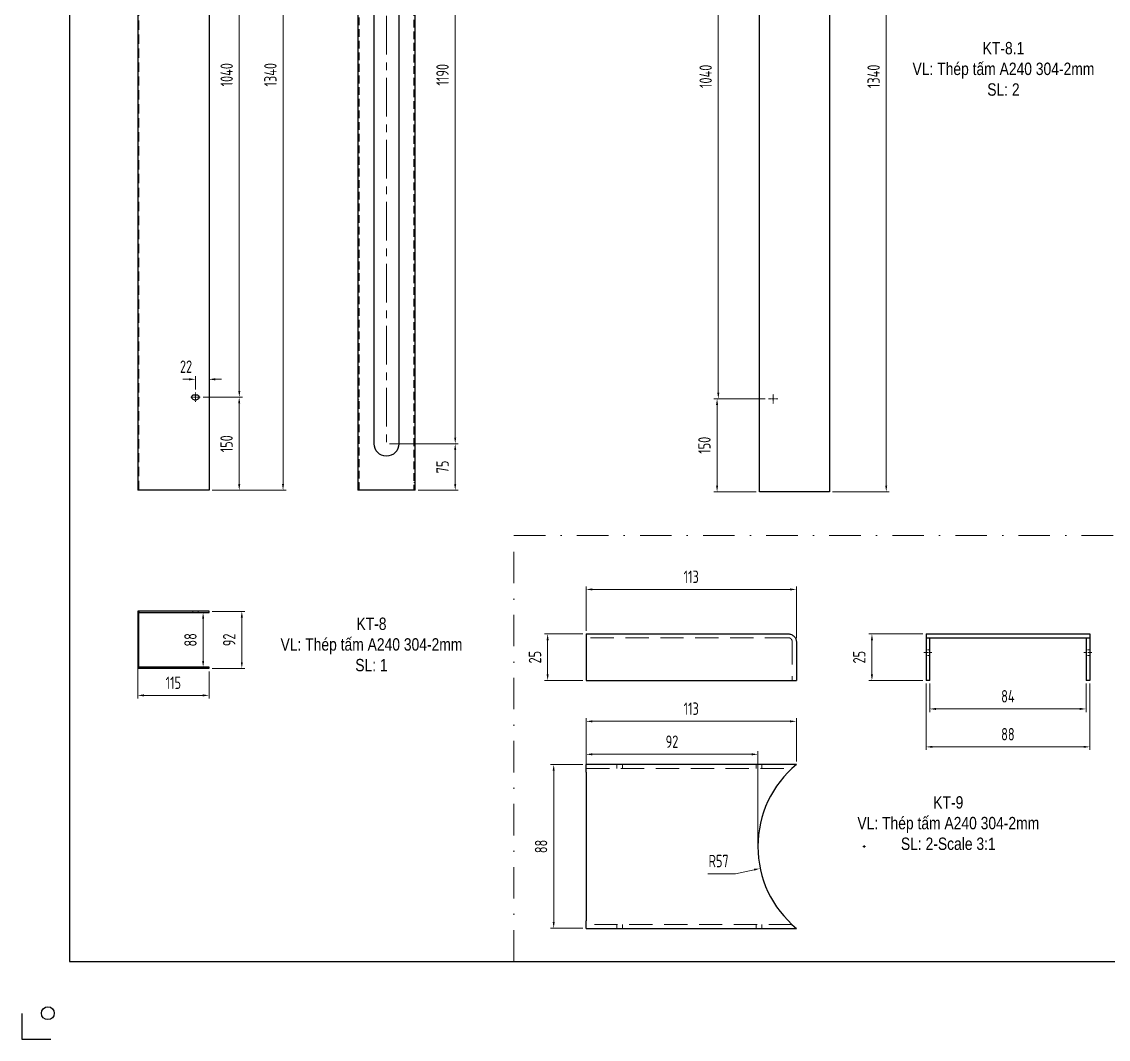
# Model space of a CAD drawing. Header units: millimetres. Extents: x -46397 to 283259, y -8690 to 23983.
# Drawn here: x 224561 to 226312, y -2479 to -837 of the extents above; entities that cross this region are included whole.
import ezdxf

# ---------------------------------------------------------------- set-up
doc = ezdxf.new("R2010")
doc.units = ezdxf.units.MM
for name, pattern in [('CENTER', [2, 1.25, -0.25, 0.25, -0.25]), ('DASHDOT', [25.4, 12.7, -6.35, 0, -6.35]), ('HIDDEN', [0.375, 0.25, -0.125])]:
    doc.linetypes.add(name, pattern=pattern)
doc.layers.get('Defpoints').update_dxf_attribs({"lineweight": 0})
for name, color, linetype, lineweight in [('Dtext', 255, 'Continuous', 20), ('Long_AM_Box', 5, 'DASHDOT', 9), ('Long_AM_Hidden', 4, 'HIDDEN', 9), ('Long_AM_Visible', 30, 'Continuous', 25), ('Long_Centerline', 1, 'CENTER', 9), ('Long_Dim', 3, 'Continuous', 9), ('Long_Text', 6, 'Continuous', 9)]:
    doc.layers.add(name, color=color, linetype=linetype, lineweight=lineweight)
doc.styles.add('Chu va so', font='arial.ttf')
doc.styles.add('GHI CHÚ 3', font='isocp_IV25.ttf', dxfattribs={"width": 0.8})
doc.styles.add('TCVN', font='arial.ttf')
doc.dimstyles.new('Vuong_DIM', dxfattribs={"dimtxt": 2.5, "dimasz": 2.3, "dimexe": 1.25, "dimexo": 0, "dimtad": 1, "dimtoh": 1, "dimdec": 0, "dimdsep": 46, "dimtxsty": 'GHI CHÚ 3', "dimcen": 2.3, "dimclrd": 9, "dimclre": 9, "dimclrt": 2, "dimadec": 0, "dimazin": 0, "dimtm": 1e-09, "dimtfac": 1, "dimtdec": 0, "dimtofl": 0, "dimtmove": 1, "dimatfit": 3, "dimfxl": 1, "dimtfill": 1, "dimlwd": 9, "dimlwe": 9, "dimarcsym": 1})

# ---------------------------------------------------------------- blocks, each defined once
blk = doc.blocks.new('*U1955')
at = {"layer": 'Long_Centerline', "color": 0, "ltscale": 5, "transparency": 16777216}
blk.add_line((-6.5, 0), (6.5, 0), dxfattribs=at)
blk = doc.blocks.new('*U1956')
at = {"layer": 'Long_Centerline', "color": 0, "ltscale": 5, "transparency": 16777216}
blk.add_line((6.5, 0), (-6.5, 0), dxfattribs=at)
blk = doc.blocks.new('sdfdsfdssdfdsfds')
at = {"layer": 'Long_AM_Hidden', "ltscale": 2, "extrusion": (1.33907e-16, 1, -1.2399e-16)}
for p, q in [((-50.55, 1.58), (-48.55, 1.58)), ((35.45, 1.58), (37.45, 1.58)), ((-50.55, -1.42), (-48.55, -1.42)), ((35.45, -1.42), (37.45, -1.42))]:
    blk.add_line(p, q, dxfattribs=at)
at = {"layer": 'Long_AM_Visible', "extrusion": (1.33907e-16, 1, -1.2399e-16)}
for p, q in [((-50.55, 10.08), (37.45, 10.08)), ((-50.55, 10.08), (-50.55, -14.92)), ((-50.55, 8.08), (37.45, 8.08)), ((-48.55, -14.92), (-48.55, 8.08)), ((35.45, 8.08), (35.45, -14.92)), ((37.45, 10.08), (37.45, -14.92)), ((-48.55, -14.92), (-50.55, -14.92)), ((37.45, -14.92), (35.45, -14.92))]:
    blk.add_line(p, q, dxfattribs=at)
at = {"layer": 'Long_Centerline', "color": 1, "ltscale": 5, "xscale": 0.3333333333333333, "yscale": 0.3333333333333333, "zscale": 0.3333333333333333}
for name, p in [('*U1955', (-49.55, 0.08)), ('*U1956', (36.45, 0.08))]:
    blk.add_blockref(name, p, dxfattribs=at)
blk = doc.blocks.new('sdfdsfdssdfdfds')
at = {"layer": 'Long_AM_Hidden', "ltscale": 50, "extrusion": (2.28848e-17, 1, 0)}
for p, q in [((44.52, 2), (44.52, 23)), ((42.46, 0), (-66.19, 0))]:
    blk.add_line(p, q, dxfattribs=at)
at = {"layer": 'Long_AM_Hidden', "ltscale": 50}
blk.add_open_spline([(44.52, 2), (44.52, 1.75), (44.47, 1.5), (44.28, 1.04), (44.14, 0.84), (43.79, 0.46), (43.53, 0.28), (43, 0.05), (42.72, 0), (42.46, 0)], degree=3, knots=[0, 0, 0, 0, 0.0748889, 0.0748889, 0.1497778, 0.1497778, 0.259665, 0.259665, 0.3695522, 0.3695522, 0.3695522, 0.3695522], dxfattribs=at)
at = {"layer": 'Long_AM_Visible', "extrusion": (2.28848e-17, 1, 0)}
for p, q in [((-66.19, 23), (46.81, 23)), ((-66.19, 2), (-66.19, 23)), ((46.81, 2), (46.81, 23)), ((-66.19, -2), (-66.19, 2)), ((-66.19, -2), (42.46, -2))]:
    blk.add_line(p, q, dxfattribs=at)
at = {"layer": 'Long_AM_Visible'}
blk.add_open_spline([(42.46, -2), (42.99, -2), (43.56, -1.89), (44.68, -1.42), (45.22, -1.06), (45.97, -0.3), (46.27, 0.09), (46.58, 0.76), (46.67, 1), (46.78, 1.49), (46.81, 1.75), (46.81, 2)], degree=3, knots=[2.1741845, 2.1741845, 2.1741845, 2.1741845, 2.398885, 2.398885, 2.6235854, 2.6235854, 2.7745587, 2.7745587, 2.8500453, 2.8500453, 2.9255319, 2.9255319, 2.9255319, 2.9255319], dxfattribs=at)
blk = doc.blocks.new('eff')
at = {"layer": 'Long_AM_Hidden', "ltscale": 50}
for p, q in [((-48.05, 49.6), (62.67, 49.6)), ((-31.55, 51.6), (-31.55, 49.6)), ((-28.55, 51.6), (-28.55, 49.6)), ((43.45, 51.6), (43.45, 49.6)), ((46.45, 51.6), (46.45, 49.6)), ((62.67, -34.4), (-48.05, -34.4)), ((-31.55, -34.4), (-31.55, -36.4)), ((-28.55, -34.4), (-28.55, -36.4)), ((43.45, -34.4), (43.45, -36.4)), ((46.45, -34.4), (46.45, -36.4))]:
    blk.add_line(p, q, dxfattribs=at)
at = {"layer": 'Long_AM_Visible'}
for p, q in [((-48.05, 47.6), (-48.05, 51.6)), ((64.95, 51.6), (-48.05, 51.6)), ((-48.05, 47.6), (-48.05, -32.4)), ((-48.05, -36.4), (-48.05, -32.4)), ((-48.05, -36.4), (64.95, -36.4))]:
    blk.add_line(p, q, dxfattribs=at)
blk.add_arc((101.43, 7.6), 57.15, 129.65475, 230.34525, dxfattribs=at)
blk = doc.blocks.new('*D2391')
at = {"layer": 'Defpoints', "color": 0, "transparency": 16777216}
for p in [(225809.5, -1753.1), (225470.5, -1824.9, 0), (225809.5, -1836.9, 0)]:
    blk.add_point(p, dxfattribs=at)
at = {"layer": 'Long_Dim', "color": 9, "lineweight": 9, "transparency": 16777216}
for p, q in [((225470.5, -1819.9), (225470.5, -1748.1)), ((225809.5, -1831.9), (225809.5, -1748.1)), ((225480.5, -1753.1), (225799.5, -1753.1))]:
    blk.add_line(p, q, dxfattribs=at)
at = {"layer": 'Long_Dim', "color": 9, "transparency": 16777216}
for points in [[(225480.5, -1751.4), (225480.5, -1754.7), (225470.5, -1753.1)], [(225799.5, -1751.4), (225799.5, -1754.7), (225809.5, -1753.1)]]:
    blk.add_solid(points, dxfattribs=at)
at = {"layer": 'Long_Dim', "color": 2, "transparency": 16777216, "insert": (225640, -1732.7), "char_height": 20, "attachment_point": 5, "style": 'GHI CHÚ 3', "bg_fill": 3, "box_fill_scale": 1.1, "bg_fill_color": 256, "bg_fill_true_color": 13158600, "bg_fill_transparency": 0}
blk.add_mtext('113', dxfattribs=at)
blk = doc.blocks.new('*D2374')
at = {"layer": 'Defpoints', "color": 0, "transparency": 16777216}
for p in [(225470.5, -1824.9), (225408.5, -1899.9), (225470.5, -1899.9, 0)]:
    blk.add_point(p, dxfattribs=at)
at = {"layer": 'Long_Dim', "color": 9, "lineweight": 9, "transparency": 16777216}
for p, q in [((225465.5, -1824.9), (225403.5, -1824.9)), ((225408.5, -1834.9), (225408.5, -1889.9)), ((225465.5, -1899.9), (225403.5, -1899.9))]:
    blk.add_line(p, q, dxfattribs=at)
at = {"layer": 'Long_Dim', "color": 9, "transparency": 16777216}
for points in [[(225406.8, -1834.9), (225410.2, -1834.9), (225408.5, -1824.9)], [(225406.8, -1889.9), (225410.2, -1889.9), (225408.5, -1899.9)]]:
    blk.add_solid(points, dxfattribs=at)
at = {"layer": 'Long_Dim', "color": 2, "transparency": 16777216, "insert": (225388.1, -1862.4), "char_height": 20, "attachment_point": 5, "rotation": 90, "style": 'GHI CHÚ 3', "bg_fill": 3, "box_fill_scale": 1.1, "bg_fill_color": 256, "bg_fill_true_color": 13158600, "bg_fill_transparency": 0}
blk.add_mtext('25', dxfattribs=at)
blk = doc.blocks.new('*D2373')
at = {"layer": 'Defpoints', "color": 0, "transparency": 16777216}
for p in [(226018.6, -1899.9, 0), (226282.6, -1899.9, 0), (226282.6, -2007)]:
    blk.add_point(p, dxfattribs=at)
at = {"layer": 'Long_Dim', "color": 9, "lineweight": 9, "transparency": 16777216}
for p, q in [((226018.6, -1904.9), (226018.6, -2012)), ((226282.6, -1904.9), (226282.6, -2012)), ((226028.6, -2007), (226272.6, -2007))]:
    blk.add_line(p, q, dxfattribs=at)
at = {"layer": 'Long_Dim', "color": 9, "transparency": 16777216}
for points in [[(226028.6, -2005.3), (226028.6, -2008.6), (226018.6, -2007)], [(226272.6, -2005.3), (226272.6, -2008.6), (226282.6, -2007)]]:
    blk.add_solid(points, dxfattribs=at)
at = {"layer": 'Long_Dim', "color": 2, "transparency": 16777216, "insert": (226150.6, -1986.6), "char_height": 20, "attachment_point": 5, "style": 'GHI CHÚ 3', "bg_fill": 3, "box_fill_scale": 1.1, "bg_fill_color": 256, "bg_fill_true_color": 13158600, "bg_fill_transparency": 0}
blk.add_mtext('88', dxfattribs=at)
blk = doc.blocks.new('*D2372')
at = {"layer": 'Defpoints', "color": 0, "transparency": 16777216}
for p in [(226024.6, -1899.9, 0), (226276.6, -1899.9, 0), (226276.6, -1945.8)]:
    blk.add_point(p, dxfattribs=at)
at = {"layer": 'Long_Dim', "color": 9, "lineweight": 9, "transparency": 16777216}
for p, q in [((226024.6, -1904.9), (226024.6, -1950.8)), ((226276.6, -1904.9), (226276.6, -1950.8)), ((226034.6, -1945.8), (226266.6, -1945.8))]:
    blk.add_line(p, q, dxfattribs=at)
at = {"layer": 'Long_Dim', "color": 9, "transparency": 16777216}
for points in [[(226034.6, -1944.1), (226034.6, -1947.5), (226024.6, -1945.8)], [(226266.6, -1944.1), (226266.6, -1947.5), (226276.6, -1945.8)]]:
    blk.add_solid(points, dxfattribs=at)
at = {"layer": 'Long_Dim', "color": 2, "transparency": 16777216, "insert": (226150.6, -1925.4), "char_height": 20, "attachment_point": 5, "style": 'GHI CHÚ 3', "bg_fill": 3, "box_fill_scale": 1.1, "bg_fill_color": 256, "bg_fill_true_color": 13158600, "bg_fill_transparency": 0}
blk.add_mtext('84', dxfattribs=at)
blk = doc.blocks.new('*D2371')
at = {"layer": 'Defpoints', "color": 0, "transparency": 16777216}
for p in [(225931.4, -1824.9), (226018.6, -1824.9, 0), (226018.6, -1899.9)]:
    blk.add_point(p, dxfattribs=at)
at = {"layer": 'Long_Dim', "color": 9, "lineweight": 9, "transparency": 16777216}
for p, q in [((226013.6, -1824.9), (225926.4, -1824.9)), ((225931.4, -1889.9), (225931.4, -1834.9)), ((226013.6, -1899.9), (225926.4, -1899.9))]:
    blk.add_line(p, q, dxfattribs=at)
at = {"layer": 'Long_Dim', "color": 9, "transparency": 16777216}
for points in [[(225929.7, -1834.9), (225933.1, -1834.9), (225931.4, -1824.9)], [(225929.7, -1889.9), (225933.1, -1889.9), (225931.4, -1899.9)]]:
    blk.add_solid(points, dxfattribs=at)
at = {"layer": 'Long_Dim', "color": 2, "transparency": 16777216, "insert": (225911, -1862.4), "char_height": 20, "attachment_point": 5, "rotation": 90, "style": 'GHI CHÚ 3', "bg_fill": 3, "box_fill_scale": 1.1, "bg_fill_color": 256, "bg_fill_true_color": 13158600, "bg_fill_transparency": 0}
blk.add_mtext('25', dxfattribs=at)
blk = doc.blocks.new('*D2370')
at = {"layer": 'Defpoints', "color": 0, "transparency": 16777216}
for p in [(225470.5, -2035.6, 0), (225418.3, -2299.6), (225470.5, -2299.6, 0)]:
    blk.add_point(p, dxfattribs=at)
at = {"layer": 'Long_Dim', "color": 9, "lineweight": 9, "transparency": 16777216}
for p, q in [((225465.5, -2035.6), (225413.3, -2035.6)), ((225418.3, -2045.6), (225418.3, -2289.6)), ((225465.5, -2299.6), (225413.3, -2299.6))]:
    blk.add_line(p, q, dxfattribs=at)
at = {"layer": 'Long_Dim', "color": 9, "transparency": 16777216}
for points in [[(225416.6, -2045.6), (225419.9, -2045.6), (225418.3, -2035.6)], [(225416.6, -2289.6), (225419.9, -2289.6), (225418.3, -2299.6)]]:
    blk.add_solid(points, dxfattribs=at)
at = {"layer": 'Long_Dim', "color": 2, "transparency": 16777216, "insert": (225397.9, -2167.6), "char_height": 20, "attachment_point": 5, "rotation": 90, "style": 'GHI CHÚ 3', "bg_fill": 3, "box_fill_scale": 1.1, "bg_fill_color": 256, "bg_fill_true_color": 13158600, "bg_fill_transparency": 0}
blk.add_mtext('88', dxfattribs=at)
blk = doc.blocks.new('*D2369')
at = {"layer": 'Defpoints', "color": 0, "transparency": 16777216}
for p in [(225809.5, -1965.8), (225470.5, -2035.6, 0), (225809.5, -2035.6, 0)]:
    blk.add_point(p, dxfattribs=at)
at = {"layer": 'Long_Dim', "color": 9, "lineweight": 9, "transparency": 16777216}
for p, q in [((225470.5, -2030.6), (225470.5, -1960.8)), ((225809.5, -2030.6), (225809.5, -1960.8)), ((225480.5, -1965.8), (225799.5, -1965.8))]:
    blk.add_line(p, q, dxfattribs=at)
at = {"layer": 'Long_Dim', "color": 9, "transparency": 16777216}
for points in [[(225480.5, -1964.2), (225480.5, -1967.5), (225470.5, -1965.8)], [(225799.5, -1964.2), (225799.5, -1967.5), (225809.5, -1965.8)]]:
    blk.add_solid(points, dxfattribs=at)
at = {"layer": 'Long_Dim', "color": 2, "transparency": 16777216, "insert": (225640, -1945.4), "char_height": 20, "attachment_point": 5, "style": 'GHI CHÚ 3', "bg_fill": 3, "box_fill_scale": 1.1, "bg_fill_color": 256, "bg_fill_true_color": 13158600, "bg_fill_transparency": 0}
blk.add_mtext('113', dxfattribs=at)
blk = doc.blocks.new('*D2367')
at = {"layer": 'Defpoints', "color": 0, "transparency": 16777216}
for p in [(225918.9, -2167.6, 0), (225751.2, -2203.1, 0)]:
    blk.add_point(p, dxfattribs=at)
at = {"layer": 'Long_Dim', "color": 9, "lineweight": 9, "transparency": 16777216}
for p, q in [((225916.6, -2167.6), (225921.2, -2167.6)), ((225918.9, -2169.9), (225918.9, -2165.3)), ((225711.3, -2211.5), (225741.4, -2205.1)), ((225667, -2211.5), (225711.3, -2211.5))]:
    blk.add_line(p, q, dxfattribs=at)
at = {"layer": 'Long_Dim', "color": 9, "transparency": 16777216}
blk.add_solid([(225741, -2203.5), (225741.7, -2206.7), (225751.2, -2203.1)], dxfattribs=at)
at = {"layer": 'Long_Dim', "color": 2, "transparency": 16777216, "insert": (225684.2, -2191.1), "char_height": 20, "attachment_point": 5, "style": 'GHI CHÚ 3', "bg_fill": 3, "box_fill_scale": 1.1, "bg_fill_color": 256, "bg_fill_true_color": 13158600, "bg_fill_transparency": 0}
blk.add_mtext('R57', dxfattribs=at)
blk = doc.blocks.new('*D2366')
at = {"layer": 'Defpoints', "color": 0, "transparency": 16777216}
for p in [(225747.5, -2019), (225470.5, -2167.6, 0), (225747.5, -2167.6, 0)]:
    blk.add_point(p, dxfattribs=at)
at = {"layer": 'Long_Dim', "color": 9, "lineweight": 9, "transparency": 16777216}
for p, q in [((225470.5, -2162.6), (225470.5, -2014)), ((225747.5, -2162.6), (225747.5, -2014)), ((225480.5, -2019), (225737.5, -2019))]:
    blk.add_line(p, q, dxfattribs=at)
at = {"layer": 'Long_Dim', "color": 9, "transparency": 16777216}
for points in [[(225480.5, -2017.3), (225480.5, -2020.7), (225470.5, -2019)], [(225737.5, -2017.3), (225737.5, -2020.7), (225747.5, -2019)]]:
    blk.add_solid(points, dxfattribs=at)
at = {"layer": 'Long_Dim', "color": 2, "transparency": 16777216, "insert": (225609, -1998.6), "char_height": 20, "attachment_point": 5, "style": 'GHI CHÚ 3', "bg_fill": 3, "box_fill_scale": 1.1, "bg_fill_color": 256, "bg_fill_true_color": 13158600, "bg_fill_transparency": 0}
blk.add_mtext('92', dxfattribs=at)
blk = doc.blocks.new('*U1973')
at = {"layer": 'Long_Centerline', "color": 0, "transparency": 16777216}
for p, q in [((-7.5, 0), (-0.8, 0)), ((0, 0.8), (0, 7.5)), ((0.8, 0), (7.5, 0)), ((0, -7.5), (0, -0.8))]:
    blk.add_line(p, q, dxfattribs=at)
at = {"layer": 'Long_Centerline', "color": 0, "linetype": 'Continuous', "transparency": 16777216}
for p, q in [((-0.4, 0), (0.4, 0)), ((0, -0.4), (0, 0.4))]:
    blk.add_line(p, q, dxfattribs=at)
blk = doc.blocks.new('*U1974')
at = {"layer": 'Long_Centerline', "color": 0, "transparency": 16777216}
for p, q in [((-7.5, 0), (-0.8, 0)), ((0, 0.8), (0, 7.5)), ((0.8, 0), (7.5, 0)), ((0, -7.5), (0, -0.8))]:
    blk.add_line(p, q, dxfattribs=at)
at = {"layer": 'Long_Centerline', "color": 0, "linetype": 'Continuous', "transparency": 16777216}
for p, q in [((-0.4, 0), (0.4, 0)), ((0, -0.4), (0, 0.4))]:
    blk.add_line(p, q, dxfattribs=at)
blk = doc.blocks.new('sdfdsfdfsdfds')
at = {"layer": 'Long_AM_Hidden', "ltscale": 60, "extrusion": (2.28848e-17, 1, -2.15436e-16)}
blk.add_line((-113, 332.5), (-113, 1672.6), dxfattribs=at)
at = {"layer": 'Long_AM_Hidden', "ltscale": 5, "extrusion": (2.28848e-17, 1, -2.15436e-16)}
for p, q in [((-115, 1617.6), (-113, 1617.6)), ((-115, 387.5), (-113, 387.5))]:
    blk.add_line(p, q, dxfattribs=at)
at = {"layer": 'Long_AM_Visible', "extrusion": (2.28848e-17, 1, -2.15436e-16)}
for p, q in [((-115, 1672.6), (-115, 332.5)), ((-115, 1672.6), (-111, 1672.6)), ((-111, 1672.6), (0, 1672.6)), ((0, 1672.6), (0, 332.5)), ((-111, 332.5), (-115, 332.5)), ((0, 332.5), (-111, 332.5))]:
    blk.add_line(p, q, dxfattribs=at)
at = {"layer": 'Long_AM_Visible'}
for p, q in [((-24, 1526.6), (-20, 1526.6)), ((-24, 1518.6), (-20, 1518.6)), ((-24, 486.5), (-20, 486.5)), ((-24, 478.5), (-20, 478.5))]:
    blk.add_line(p, q, dxfattribs=at)
at = {"layer": 'Long_AM_Visible', "extrusion": (2.99755e-18, -2.18189e-17, -1)}
for centre, start, end in [((24, 1522.6), 270, 90), ((20, 1522.6), 90, 270), ((24, 482.5), 270, 90), ((20, 482.5), 90, 270)]:
    blk.add_arc(centre, 4, start, end, dxfattribs=at)
at = {"layer": 'Long_Centerline', "extrusion": (2.99755e-18, -2.18189e-17, -1)}
for name, p in [('*U1973', (22, 1522.6)), ('*U1974', (22, 482.5))]:
    blk.add_blockref(name, p, dxfattribs=at)
blk = doc.blocks.new('sfdsff')
at = {"layer": 'Long_AM_Hidden', "ltscale": 50, "extrusion": (2.28848e-17, 1, 2.12418e-16)}
for p, q in [((-88, 169.8), (-88, 1509.9)), ((0, 1509.9), (0, 169.8)), ((-88, 1502.4), (-90, 1502.4)), ((-88, 1497.4), (-90, 1497.4)), ((2, 1502.4), (0, 1502.4)), ((2, 1497.4), (0, 1497.4)), ((-88, 182.3), (-90, 182.3)), ((-88, 177.3), (-90, 177.3)), ((2, 182.3), (0, 182.3)), ((2, 177.3), (0, 177.3))]:
    blk.add_line(p, q, dxfattribs=at)
at = {"layer": 'Long_AM_Hidden', "ltscale": 5, "extrusion": (2.28848e-17, 1, 2.12418e-16)}
for p, q in [((-90, 1363.9), (-88, 1363.9)), ((-90, 1355.9), (-88, 1355.9)), ((0, 1363.9), (2, 1363.9)), ((0, 1355.9), (2, 1355.9)), ((-90, 323.8), (-88, 323.8)), ((-90, 315.8), (-88, 315.8)), ((0, 323.8), (2, 323.8)), ((0, 315.8), (2, 315.8))]:
    blk.add_line(p, q, dxfattribs=at)
at = {"layer": 'Long_AM_Visible', "extrusion": (2.28848e-17, 1, 2.12418e-16)}
for p, q in [((-90, 1509.9), (-90, 169.8)), ((-90, 1509.9), (-86, 1509.9)), ((-86, 1509.9), (-2, 1509.9)), ((-2, 1509.9), (2, 1509.9)), ((2, 169.8), (2, 1509.9)), ((-64, 244.8), (-64, 1434.9)), ((-24, 1434.9), (-24, 244.8)), ((-86, 169.8), (-90, 169.8)), ((-2, 169.8), (-86, 169.8)), ((2, 169.8), (-2, 169.8))]:
    blk.add_line(p, q, dxfattribs=at)
at = {"layer": 'Long_AM_Visible', "extrusion": (3.84536e-46, 0, -1)}
blk.add_arc((44, 1434.9), 20, 0, 180, dxfattribs=at)
at = {"layer": 'Long_AM_Visible', "extrusion": (3.83852e-46, -2.46519e-32, -1)}
blk.add_arc((44, 244.8), 20, 180, 0, dxfattribs=at)
at = {"layer": 'Long_Centerline', "ltscale": 50, "transparency": 16777216}
blk.add_line((-44, 1434.9), (-44, 244.8), dxfattribs=at)
blk = doc.blocks.new('sdsfds')
at = {"layer": 'Long_AM_Hidden', "ltscale": 5}
for p, q in [((-20.8, 106.9), (-22.8, 106.9)), ((69.2, 106.9), (67.2, 106.9)), ((-22.8, 98.4), (-20.8, 98.4)), ((67.2, 98.4), (69.2, 98.4)), ((3.2, 9.4), (3.2, 11.4)), ((43.2, 9.4), (43.2, 11.4))]:
    blk.add_line(p, q, dxfattribs=at)
at = {"layer": 'Long_AM_Visible'}
for points in [[(-20.8, 11.4), (-20.8, 124.4), (-22.8, 124.4), (-22.8, 11.4)], [(67.2, 124.4), (67.2, 11.4), (69.2, 11.4), (69.2, 124.4)], [(-22.8, 9.4), (69.2, 9.4), (69.2, 11.4), (-22.8, 11.4)]]:
    blk.add_lwpolyline(points, close=True, dxfattribs=at)
blk = doc.blocks.new('*D2363')
at = {"layer": 'Defpoints', "color": 0, "transparency": 16777216}
for p in [(224848, -403, 0), (224848, -1443.1), (224911.4, -1443.1)]:
    blk.add_point(p, dxfattribs=at)
at = {"layer": 'Long_Dim', "color": 9, "lineweight": 9, "transparency": 16777216}
for p, q in [((224853, -403), (224916.4, -403)), ((224911.4, -413), (224911.4, -1433.1)), ((224853, -1443.1), (224916.4, -1443.1))]:
    blk.add_line(p, q, dxfattribs=at)
at = {"layer": 'Long_Dim', "color": 9, "transparency": 16777216}
for points in [[(224909.7, -413), (224913, -413), (224911.4, -403)], [(224909.7, -1433.1), (224913, -1433.1), (224911.4, -1443.1)]]:
    blk.add_solid(points, dxfattribs=at)
at = {"layer": 'Long_Dim', "color": 2, "transparency": 16777216, "insert": (224891, -923), "char_height": 20, "attachment_point": 5, "rotation": 90, "style": 'GHI CHÚ 3', "bg_fill": 3, "box_fill_scale": 1.1, "bg_fill_color": 256, "bg_fill_true_color": 13158600, "bg_fill_transparency": 0}
blk.add_mtext('1040', dxfattribs=at)
blk = doc.blocks.new('*D2362')
at = {"layer": 'Defpoints', "color": 0, "transparency": 16777216}
for p in [(224848, -1443.1, 0), (224862.5, -1593.1, 0), (224911.2, -1593.1)]:
    blk.add_point(p, dxfattribs=at)
at = {"layer": 'Long_Dim', "color": 9, "lineweight": 9, "transparency": 16777216}
for p, q in [((224853, -1443.1), (224916.2, -1443.1)), ((224911.2, -1453.1), (224911.2, -1583.1)), ((224867.5, -1593.1), (224916.2, -1593.1))]:
    blk.add_line(p, q, dxfattribs=at)
at = {"layer": 'Long_Dim', "color": 9, "transparency": 16777216}
for points in [[(224909.5, -1453.1), (224912.9, -1453.1), (224911.2, -1443.1)], [(224909.5, -1583.1), (224912.9, -1583.1), (224911.2, -1593.1)]]:
    blk.add_solid(points, dxfattribs=at)
at = {"layer": 'Long_Dim', "color": 2, "transparency": 16777216, "insert": (224890.8, -1518.1), "char_height": 20, "attachment_point": 5, "rotation": 90, "style": 'GHI CHÚ 3', "bg_fill": 3, "box_fill_scale": 1.1, "bg_fill_color": 256, "bg_fill_true_color": 13158600, "bg_fill_transparency": 0}
blk.add_mtext('150', dxfattribs=at)
blk = doc.blocks.new('*D2360')
at = {"layer": 'Defpoints', "color": 0, "transparency": 16777216}
for p in [(224862.5, -253), (224862.5, -1593.1, 0), (224981.9, -1593.1)]:
    blk.add_point(p, dxfattribs=at)
at = {"layer": 'Long_Dim', "color": 9, "lineweight": 9, "transparency": 16777216}
for p, q in [((224867.5, -253), (224986.9, -253)), ((224981.9, -263), (224981.9, -1583.1)), ((224867.5, -1593.1), (224986.9, -1593.1))]:
    blk.add_line(p, q, dxfattribs=at)
at = {"layer": 'Long_Dim', "color": 9, "transparency": 16777216}
for points in [[(224980.2, -263), (224983.5, -263), (224981.9, -253)], [(224980.2, -1583.1), (224983.5, -1583.1), (224981.9, -1593.1)]]:
    blk.add_solid(points, dxfattribs=at)
at = {"layer": 'Long_Dim', "color": 2, "transparency": 16777216, "insert": (224961.5, -923), "char_height": 20, "attachment_point": 5, "rotation": 90, "style": 'GHI CHÚ 3', "bg_fill": 3, "box_fill_scale": 1.1, "bg_fill_color": 256, "bg_fill_true_color": 13158600, "bg_fill_transparency": 0}
blk.add_mtext('1340', dxfattribs=at)
blk = doc.blocks.new('*D2359')
at = {"layer": 'Defpoints', "color": 0, "transparency": 16777216}
for p in [(224840.5, -1435.6, 0), (224862.5, -1443.1)]:
    blk.add_point(p, dxfattribs=at)
at = {"layer": 'Long_Dim', "color": 9, "lineweight": 9, "transparency": 16777216}
for p, q in [((224830.5, -1414.2), (224820.5, -1414.2)), ((224840.5, -1430.6), (224840.5, -1409.2)), ((224862.5, -1438.1), (224862.5, -1409.2)), ((224872.5, -1414.2), (224882.5, -1414.2))]:
    blk.add_line(p, q, dxfattribs=at)
at = {"layer": 'Long_Dim', "color": 9, "transparency": 16777216}
blk.add_solid([(224872.5, -1412.5), (224872.5, -1415.9), (224862.5, -1414.2)], dxfattribs=at)
at = {"layer": 'Long_Dim', "color": 2, "transparency": 16777216, "insert": (224825.5, -1393.8), "char_height": 20, "attachment_point": 5, "style": 'GHI CHÚ 3', "bg_fill": 3, "box_fill_scale": 1.1, "bg_fill_color": 256, "bg_fill_true_color": 13158600, "bg_fill_transparency": 0}
blk.add_mtext('22', dxfattribs=at)
at = {"layer": 'Defpoints', "color": 0, "transparency": 16777216}
blk.add_point((224840.5, -1414.2), dxfattribs=at)
at = {"layer": 'Long_Dim', "color": 9, "transparency": 16777216}
blk.add_solid([(224830.5, -1412.5), (224830.5, -1415.9), (224840.5, -1414.2)], dxfattribs=at)
blk = doc.blocks.new('*D2354')
at = {"layer": 'Defpoints', "color": 0, "transparency": 16777216}
for p in [(225148.7, -328, 0), (225148.7, -1518.1), (225259.5, -1518.1)]:
    blk.add_point(p, dxfattribs=at)
at = {"layer": 'Long_Dim', "color": 9, "lineweight": 9, "transparency": 16777216}
for p, q in [((225153.7, -328), (225264.5, -328)), ((225259.5, -338), (225259.5, -1508.1)), ((225153.7, -1518.1), (225264.5, -1518.1))]:
    blk.add_line(p, q, dxfattribs=at)
at = {"layer": 'Long_Dim', "color": 9, "transparency": 16777216}
for points in [[(225257.8, -338), (225261.1, -338), (225259.5, -328)], [(225257.8, -1508.1), (225261.1, -1508.1), (225259.5, -1518.1)]]:
    blk.add_solid(points, dxfattribs=at)
at = {"layer": 'Long_Dim', "color": 2, "transparency": 16777216, "insert": (225239, -923), "char_height": 20, "attachment_point": 5, "rotation": 90, "style": 'GHI CHÚ 3', "bg_fill": 3, "box_fill_scale": 1.1, "bg_fill_color": 256, "bg_fill_true_color": 13158600, "bg_fill_transparency": 0}
blk.add_mtext('1190', dxfattribs=at)
blk = doc.blocks.new('*D2353')
at = {"layer": 'Defpoints', "color": 0, "transparency": 16777216}
for p in [(225148.7, -1518.1, 0), (225194.7, -1593.1, 0), (225259.5, -1593.1)]:
    blk.add_point(p, dxfattribs=at)
at = {"layer": 'Long_Dim', "color": 9, "lineweight": 9, "transparency": 16777216}
for p, q in [((225153.7, -1518.1), (225264.5, -1518.1)), ((225259.5, -1528.1), (225259.5, -1583.1)), ((225199.7, -1593.1), (225264.5, -1593.1))]:
    blk.add_line(p, q, dxfattribs=at)
at = {"layer": 'Long_Dim', "color": 9, "transparency": 16777216}
for points in [[(225257.8, -1528.1), (225261.1, -1528.1), (225259.5, -1518.1)], [(225257.8, -1583.1), (225261.1, -1583.1), (225259.5, -1593.1)]]:
    blk.add_solid(points, dxfattribs=at)
at = {"layer": 'Long_Dim', "color": 2, "transparency": 16777216, "insert": (225239.1, -1555.6), "char_height": 20, "attachment_point": 5, "rotation": 90, "style": 'GHI CHÚ 3', "bg_fill": 3, "box_fill_scale": 1.1, "bg_fill_color": 256, "bg_fill_true_color": 13158600, "bg_fill_transparency": 0}
blk.add_mtext('75', dxfattribs=at)
blk = doc.blocks.new('*D2351')
at = {"layer": 'Defpoints', "color": 0, "transparency": 16777216}
for p in [(224747.5, -1870.5), (224862.5, -1880.4), (224747.5, -1924)]:
    blk.add_point(p, dxfattribs=at)
at = {"layer": 'Long_Dim', "color": 9, "lineweight": 9, "transparency": 16777216}
for p, q in [((224747.5, -1875.5), (224747.5, -1929)), ((224862.5, -1885.4), (224862.5, -1929)), ((224852.5, -1924), (224757.5, -1924))]:
    blk.add_line(p, q, dxfattribs=at)
at = {"layer": 'Long_Dim', "color": 9, "transparency": 16777216}
for points in [[(224757.5, -1922.3), (224757.5, -1925.6), (224747.5, -1924)], [(224852.5, -1922.3), (224852.5, -1925.6), (224862.5, -1924)]]:
    blk.add_solid(points, dxfattribs=at)
at = {"layer": 'Long_Dim', "color": 2, "transparency": 16777216, "insert": (224805, -1903.6), "char_height": 20, "attachment_point": 5, "style": 'GHI CHÚ 3', "bg_fill": 3, "box_fill_scale": 1.1, "bg_fill_color": 256, "bg_fill_true_color": 13158600, "bg_fill_transparency": 0}
blk.add_mtext('115', dxfattribs=at)
blk = doc.blocks.new('*D2350')
at = {"layer": 'Defpoints', "color": 0, "transparency": 16777216}
for p in [(224862.5, -1788.4), (224862.5, -1880.4), (224915.4, -1880.4)]:
    blk.add_point(p, dxfattribs=at)
at = {"layer": 'Long_Dim', "color": 9, "lineweight": 9, "transparency": 16777216}
for p, q in [((224867.5, -1788.4), (224920.4, -1788.4)), ((224915.4, -1798.4), (224915.4, -1870.4)), ((224867.5, -1880.4), (224920.4, -1880.4))]:
    blk.add_line(p, q, dxfattribs=at)
at = {"layer": 'Long_Dim', "color": 9, "transparency": 16777216}
for points in [[(224913.8, -1798.4), (224917.1, -1798.4), (224915.4, -1788.4)], [(224913.8, -1870.4), (224917.1, -1870.4), (224915.4, -1880.4)]]:
    blk.add_solid(points, dxfattribs=at)
at = {"layer": 'Long_Dim', "color": 2, "transparency": 16777216, "insert": (224895, -1834.4), "char_height": 20, "attachment_point": 5, "rotation": 90, "style": 'GHI CHÚ 3', "bg_fill": 3, "box_fill_scale": 1.1, "bg_fill_color": 256, "bg_fill_true_color": 13158600, "bg_fill_transparency": 0}
blk.add_mtext('92', dxfattribs=at)
blk = doc.blocks.new('*D2349')
at = {"layer": 'Defpoints', "color": 0, "transparency": 16777216}
for p in [(224862.5, -1790.4), (224853, -1878.4), (224862.5, -1878.4)]:
    blk.add_point(p, dxfattribs=at)
at = {"layer": 'Long_Dim', "color": 9, "lineweight": 9, "transparency": 16777216}
for p, q in [((224857.5, -1790.4), (224848, -1790.4)), ((224853, -1800.4), (224853, -1868.4)), ((224857.5, -1878.4), (224848, -1878.4))]:
    blk.add_line(p, q, dxfattribs=at)
at = {"layer": 'Long_Dim', "color": 9, "transparency": 16777216}
for points in [[(224851.4, -1800.4), (224854.7, -1800.4), (224853, -1790.4)], [(224851.4, -1868.4), (224854.7, -1868.4), (224853, -1878.4)]]:
    blk.add_solid(points, dxfattribs=at)
at = {"layer": 'Long_Dim', "color": 2, "transparency": 16777216, "insert": (224832.6, -1834.4), "char_height": 20, "attachment_point": 5, "rotation": 90, "style": 'GHI CHÚ 3', "bg_fill": 3, "box_fill_scale": 1.1, "bg_fill_color": 256, "bg_fill_true_color": 13158600, "bg_fill_transparency": 0}
blk.add_mtext('88', dxfattribs=at)
blk = doc.blocks.new('*U2051')
at = {"layer": 'Long_Centerline', "color": 0, "transparency": 16777216}
for p, q in [((-7.5, 0), (-0.8, 0)), ((0, 0.8), (0, 7.5)), ((0.8, 0), (7.5, 0)), ((0, -7.5), (0, -0.8))]:
    blk.add_line(p, q, dxfattribs=at)
at = {"layer": 'Long_Centerline', "color": 0, "linetype": 'Continuous', "transparency": 16777216}
for p, q in [((-0.4, 0), (0.4, 0)), ((0, -0.4), (0, 0.4))]:
    blk.add_line(p, q, dxfattribs=at)
blk = doc.blocks.new('*D2243')
at = {"layer": 'Defpoints', "color": 0, "transparency": 16777216}
for p in [(225863, -255.6, -0.7), (225954.4, -255.6), (225863, -1595.6, -0.7)]:
    blk.add_point(p, dxfattribs=at)
at = {"layer": 'Long_Dim', "color": 9, "lineweight": 9, "transparency": 16777216}
for p, q in [((225868, -255.6), (225959.4, -255.6)), ((225954.4, -1585.6), (225954.4, -265.6)), ((225868, -1595.6), (225959.4, -1595.6))]:
    blk.add_line(p, q, dxfattribs=at)
at = {"layer": 'Long_Dim', "color": 9, "transparency": 16777216}
for points in [[(225952.8, -265.6), (225956.1, -265.6), (225954.4, -255.6)], [(225952.8, -1585.6), (225956.1, -1585.6), (225954.4, -1595.6)]]:
    blk.add_solid(points, dxfattribs=at)
at = {"layer": 'Long_Dim', "color": 2, "transparency": 16777216, "insert": (225934.1, -925.6), "char_height": 20, "attachment_point": 5, "rotation": 90, "style": 'GHI CHÚ 3', "bg_fill": 3, "box_fill_scale": 1.1, "bg_fill_color": 256, "bg_fill_true_color": 13158600, "bg_fill_transparency": 0}
blk.add_mtext('1340', dxfattribs=at)
blk = doc.blocks.new('*D2259')
at = {"layer": 'Defpoints', "color": 0, "transparency": 16777216}
for p in [(225764.5, -405.6, -0.7), (225683.7, -1445.6), (225764.5, -1445.6)]:
    blk.add_point(p, dxfattribs=at)
at = {"layer": 'Long_Dim', "color": 9, "lineweight": 9, "transparency": 16777216}
for p, q in [((225759.5, -405.6), (225678.7, -405.6)), ((225683.7, -415.6), (225683.7, -1435.6)), ((225759.5, -1445.6), (225678.7, -1445.6))]:
    blk.add_line(p, q, dxfattribs=at)
at = {"layer": 'Long_Dim', "color": 9, "transparency": 16777216}
for points in [[(225682, -415.6), (225685.4, -415.6), (225683.7, -405.6)], [(225682, -1435.6), (225685.4, -1435.6), (225683.7, -1445.6)]]:
    blk.add_solid(points, dxfattribs=at)
at = {"layer": 'Long_Dim', "color": 2, "transparency": 16777216, "insert": (225663.3, -925.6), "char_height": 20, "attachment_point": 5, "rotation": 90, "style": 'GHI CHÚ 3', "bg_fill": 3, "box_fill_scale": 1.1, "bg_fill_color": 256, "bg_fill_true_color": 13158600, "bg_fill_transparency": 0}
blk.add_mtext('1040', dxfattribs=at)
blk = doc.blocks.new('*D2258')
at = {"layer": 'Defpoints', "color": 0, "transparency": 16777216}
for p in [(225764.5, -1445.6), (225681.7, -1595.6), (225750, -1595.6, -0.7)]:
    blk.add_point(p, dxfattribs=at)
at = {"layer": 'Long_Dim', "color": 9, "lineweight": 9, "transparency": 16777216}
for p, q in [((225759.5, -1445.6), (225676.7, -1445.6)), ((225681.7, -1455.6), (225681.7, -1585.6)), ((225745, -1595.6), (225676.7, -1595.6))]:
    blk.add_line(p, q, dxfattribs=at)
at = {"layer": 'Long_Dim', "color": 9, "transparency": 16777216}
for points in [[(225680, -1455.6), (225683.4, -1455.6), (225681.7, -1445.6)], [(225680, -1585.6), (225683.4, -1585.6), (225681.7, -1595.6)]]:
    blk.add_solid(points, dxfattribs=at)
at = {"layer": 'Long_Dim', "color": 2, "transparency": 16777216, "insert": (225661.3, -1520.6), "char_height": 20, "attachment_point": 5, "rotation": 90, "style": 'GHI CHÚ 3', "bg_fill": 3, "box_fill_scale": 1.1, "bg_fill_color": 256, "bg_fill_true_color": 13158600, "bg_fill_transparency": 0}
blk.add_mtext('150', dxfattribs=at)
blk = doc.blocks.new('*U2443')
at = {"lineweight": 25}
for points in [[(0, 0), (3758.4, 0), (3758.4, 2461.9), (0, 2461.9)], [(0, 0), (2841.7, 0), (2841.7, 2461.9), (0, 2461.9)]]:
    blk.add_lwpolyline(points, close=True, dxfattribs=at)
at = {"lineweight": 25, "elevation": -0.1}
blk.add_lwpolyline([(-84.6, -92), (-84.6, -138), (-32.9, -138)], dxfattribs=at)
at = {"lineweight": 25}
blk.add_circle((-38.3, -91.7, -0.1), 11.4, dxfattribs=at)
at = {"layer": 'Dtext', "ltscale": 0.1}
for tag, p, height, style in [('REV_3', (2865.9, 924.7), 16.4, 'TCVN'), ('FOR_APPROVAL3', (3029.6, 923.5, -0.1), 19.6, 'TCVN'), ('REV_2', (2865.9, 863.6), 16.4, 'TCVN'), ('FOR_APPROVAL2', (3029.6, 862.4, -0.1), 19.6, 'TCVN'), ('REV_1', (2865.9, 802.5), 16.4, 'TCVN'), ('FOR_APPROVAL1', (3029.6, 801.3, -0.1), 19.6, 'TCVN'), ('REV_0', (2865.9, 741.4), 16.4, 'TCVN'), ('NGUOI_VE', (3204, 740.5, -0.1), 19.6, 'TCVN'), ('NGUOI_KIEM_2', (3377.6, 740.5, -0.2), 19.6, 'TCVN'), ('NGUOI_DUYET', (3587.3, 740.5, -0.2), 19.6, 'TCVN'), ('1.1_A4', (3597.8, 37.3, -0.2), 19.6, 'Chu va so'), ('A4_A4', (3663.2, 37.3, -0.2), 19.6, 'Chu va so'), ('REV.', (3717, 37.3, -0.2), 19.6, 'Chu va so')]:
    blk.add_attdef(tag, p, '', height=height, dxfattribs=dict(at, style=style))
for tag, p, height, style, width in [('NGAY_REV03', (2907.4, 923.5, -0.1), 17, 'TCVN', 0.95), ('NGAY_REV02', (2907.4, 862.4, -0.1), 17, 'TCVN', 0.95), ('NGAY_REV01', (2907.4, 801.3, -0.1), 17, 'TCVN', 0.95), ('NGAY_REV0', (2907.4, 740.2, -0.2), 17, 'TCVN', 0.95), ('DWD.NO', (2905.9, 15.9, -0.2), 26.2, 'Chu va so', 0.85)]:
    blk.add_attdef(tag, p, '', height=height, dxfattribs=dict(at, style=style, width=width))
at = {"layer": 'Dtext', "lineweight": 25, "ltscale": 0.1, "style": 'Chu va so'}
for tag, p, height in [('PROJECT_CODE', (3095.2, 307.7), 39.3), ('TITLE1', (2925, 234.7, -0.2), 26.2), ('TITLE2', (2925, 173.1, -0.2), 26.2), ('TITLE3', (2925, 112, -0.2), 26.2)]:
    blk.add_attdef(tag, p, '', height=height, dxfattribs=at)

msp = doc.modelspace()

# ---------------------------------------------------------------- linework, layer by layer
at = {"layer": 'Long_AM_Visible', "elevation": -0.72}
msp.add_lwpolyline([(225749.97, -255.62), (225862.97, -255.62), (225862.97, -1595.62), (225749.97, -1595.62)], close=True, dxfattribs=at)

# ---------------------------------------------------------------- block references
at = {"layer": 'Long_AM_Visible'}
for name, p in [('sdfdsfdfsdfds', (224862.5, -1925.57, 0)), ('sfdsff', (225192.67, -1762.94, 0))]:
    msp.add_blockref(name, p, dxfattribs=at)
at = {"layer": 'Long_AM_Visible', "rotation": 270}
msp.add_blockref('sdsfds', (224738.14, -1811.11), dxfattribs=at)
at = {"layer": 'Long_AM_Visible', "xscale": -3, "yscale": 3, "zscale": 3, "rotation": 180}
msp.add_blockref('sdfdsfdssdfdfds', (225669.09, -1830.88, 0), dxfattribs=at)
at = {"layer": 'Long_AM_Visible', "xscale": 3, "yscale": 3, "zscale": 3}
for name, p in [('sdfdsfdssdfdsfds', (226170.23, -1855.14, 0)), ('eff', (225614.65, -2190.45, 0))]:
    msp.add_blockref(name, p, dxfattribs=at)
at = {"layer": 'Long_Centerline', "extrusion": (2.99755e-18, -2.18189e-17, -1)}
msp.add_blockref('*U2051', (-225771.97, -1445.62), dxfattribs=at)

# ---------------------------------------------------------------- texts
at = {"layer": 'Long_Text', "char_height": 20, "attachment_point": 1, "style": 'Chu va so'}
for s, insert, width in [('\\A1;\\pxqc;{\\W0.8;KT-8.1\\PVL: \\A0;Thép tấm A240 304-2mm\\A1;\\PSL: 2}', (225953.32, -870.12), 380.2517), ('\\A1;\\pxqc;{\\W0.8;KT-8\\PVL: \\A0;Thép tấm A240 304-2mm\\A1;\\PSL: 1}', (224934.34, -1798.43), 380.2517), ('\\A1;\\pxqc;{\\W0.8;KT-9\\PVL: \\A0;Thép tấm A240 304-2mm\\A1;\\PSL: 2-Scale 3:1}', (225736.16, -2086.58), 636.7355)]:
    msp.add_mtext(s, dxfattribs=dict(at, insert=insert, width=width))

# ---------------------------------------------------------------- next in the draw order: dimensions: what is measured, and where the dimension line sits
at = {"layer": 'Long_Dim'}
for base, p1, p2, override, picture, middle in [((225954.45, -255.62), (225862.97, -1595.62, -0.72), (225862.97, -255.62, -0.72), {"dimtxt": 20, "dimasz": 10, "dimexe": 5, "dimexo": 5, "dimgap": 10}, '*D2243', (225934.05, -925.62)), ((225259.46, -1518.1), (225148.67, -328, 0), (225148.67, -1518.1), {"dimtxt": 20, "dimasz": 10, "dimexe": 5, "dimexo": 5, "dimgap": 10}, '*D2354', (225239.03, -923.05)), ((224911.36, -1443.1), (224848, -403, 0), (224848, -1443.1), {"dimtxt": 20, "dimasz": 10, "dimexe": 5, "dimexo": 5, "dimgap": 10}, '*D2363', (224890.96, -923.05)), ((225683.71, -1445.62), (225764.47, -405.62, -0.72), (225764.47, -1445.62), {"dimtxt": 20, "dimasz": 10, "dimexe": 5, "dimexo": 5, "dimgap": 10}, '*D2259', (225663.32, -925.62)), ((225418.27, -2299.65), (225470.51, -2035.65, 0), (225470.51, -2299.65, 0), {"dimtxt": 20, "dimasz": 10, "dimexe": 5, "dimexo": 5, "dimgap": 10, "dimlfac": 0.333333}, '*D2370', (225397.88, -2167.65))]:
    dim = msp.add_linear_dim(base=base, p1=p1, p2=p2, angle=90, dimstyle='Vuong_DIM', override=override, dxfattribs=at)
    dim.commit()
    dim.dimension.update_dxf_attribs({"geometry": picture, "text_midpoint": middle})
for base, p1, p2, override, picture, middle in [((225809.51, -1753.07), (225470.51, -1824.88, 0), (225809.51, -1836.88, 0), {"dimtxt": 20, "dimasz": 10, "dimexe": 5, "dimexo": 5, "dimgap": 10, "dimlfac": 0.333333}, '*D2391', (225640.01, -1732.68)), ((224747.5, -1923.95), (224862.5, -1880.35), (224747.5, -1870.48), {"dimtxt": 20, "dimasz": 10, "dimexe": 5, "dimexo": 5, "dimgap": 10}, '*D2351', (224805, -1903.56)), ((226282.57, -2006.96), (226018.57, -1899.88, 0), (226282.57, -1899.88, 0), {"dimtxt": 20, "dimasz": 10, "dimexe": 5, "dimexo": 5, "dimgap": 10, "dimlfac": 0.333333}, '*D2373', (226150.57, -1986.57))]:
    dim = msp.add_linear_dim(base=base, p1=p1, p2=p2, dimstyle='Vuong_DIM', override=override, dxfattribs=at)
    dim.commit()
    dim.dimension.update_dxf_attribs({"geometry": picture, "text_midpoint": middle})
dim = msp.add_radius_dim(center=(225918.92, -2167.65, 0), mpoint=(225751.17, -2203.05, 0), dimstyle='Vuong_DIM', override={"dimtxt": 20, "dimasz": 10, "dimexe": 5, "dimexo": 5, "dimgap": 10, "dimlfac": 0.333333}, dxfattribs=at)
dim.commit()
dim.dimension.update_dxf_attribs({"geometry": '*D2367', "text_midpoint": (225684.15, -2191.08)})

# ---------------------------------------------------------------- next in the draw order: dimensions: what is measured, and where the dimension line sits
for base, p1, p2, override, picture, middle in [((224911.18, -1593.1), (224848, -1443.1, 0), (224862.5, -1593.1, 0), {"dimtxt": 20, "dimasz": 10, "dimexe": 5, "dimexo": 5, "dimgap": 10}, '*D2362', (224890.79, -1518.1)), ((225681.71, -1595.62), (225764.47, -1445.62), (225749.97, -1595.62, -0.72), {"dimtxt": 20, "dimasz": 10, "dimexe": 5, "dimexo": 5, "dimgap": 10}, '*D2258', (225661.32, -1520.62)), ((225259.46, -1593.1), (225148.67, -1518.1, 0), (225194.67, -1593.1, 0), {"dimtxt": 20, "dimasz": 10, "dimexe": 5, "dimexo": 5, "dimgap": 10}, '*D2353', (225239.07, -1555.6)), ((224915.42, -1880.35), (224862.5, -1788.35), (224862.5, -1880.35), {"dimtxt": 20, "dimasz": 10, "dimexe": 5, "dimexo": 5, "dimgap": 10}, '*D2350', (224895, -1834.35)), ((225408.51, -1899.88), (225470.51, -1824.88), (225470.51, -1899.88, 0), {"dimtxt": 20, "dimasz": 10, "dimexe": 5, "dimexo": 5, "dimgap": 10, "dimlfac": 0.333333}, '*D2374', (225388.12, -1862.38))]:
    dim = msp.add_linear_dim(base=base, p1=p1, p2=p2, angle=90, dimstyle='Vuong_DIM', override=override, dxfattribs=at)
    dim.commit()
    dim.dimension.update_dxf_attribs({"geometry": picture, "text_midpoint": middle})
for base, p1, p2, picture, middle in [((226276.57, -1945.81), (226024.57, -1899.88, 0), (226276.57, -1899.88, 0), '*D2372', (226150.57, -1925.42)), ((225809.51, -1965.84), (225470.51, -2035.65, 0), (225809.51, -2035.65, 0), '*D2369', (225640.01, -1945.45))]:
    dim = msp.add_linear_dim(base=base, p1=p1, p2=p2, dimstyle='Vuong_DIM', override={"dimtxt": 20, "dimasz": 10, "dimexe": 5, "dimexo": 5, "dimgap": 10, "dimlfac": 0.333333}, dxfattribs=at)
    dim.commit()
    dim.dimension.update_dxf_attribs({"geometry": picture, "text_midpoint": middle})

# ---------------------------------------------------------------- next in the draw order: dimensions: what is measured, and where the dimension line sits
dim = msp.add_aligned_dim(p1=(224862.5, -253), p2=(224862.5, -1593.1, 0), distance=119.38, dimstyle='Vuong_DIM', override={"dimtxt": 20, "dimasz": 10, "dimexe": 5, "dimexo": 5, "dimgap": 10}, dxfattribs=at)
dim.commit()
dim.dimension.update_dxf_attribs({"geometry": '*D2360', "text_midpoint": (224961.48, -923.05)})
for base, p1, p2, override, picture, middle in [((224853.03, -1878.35), (224862.5, -1790.35), (224862.5, -1878.35), {"dimtxt": 20, "dimasz": 10, "dimexe": 5, "dimexo": 5, "dimgap": 10}, '*D2349', (224832.63, -1834.35)), ((225931.41, -1824.88), (226018.57, -1899.88), (226018.57, -1824.88, 0), {"dimtxt": 20, "dimasz": 10, "dimexe": 5, "dimexo": 5, "dimgap": 10, "dimlfac": 0.333333}, '*D2371', (225911.02, -1862.38))]:
    dim = msp.add_linear_dim(base=base, p1=p1, p2=p2, angle=90, dimstyle='Vuong_DIM', override=override, dxfattribs=at)
    dim.commit()
    dim.dimension.update_dxf_attribs({"geometry": picture, "text_midpoint": middle})
dim = msp.add_linear_dim(base=(225747.47, -2019), p1=(225470.51, -2167.65, 0), p2=(225747.47, -2167.65, 0), dimstyle='Vuong_DIM', override={"dimtxt": 20, "dimasz": 10, "dimexe": 5, "dimexo": 5, "dimgap": 10, "dimlfac": 0.333333}, dxfattribs=at)
dim.commit()
dim.dimension.update_dxf_attribs({"geometry": '*D2366', "text_midpoint": (225608.99, -1998.57)})

# ---------------------------------------------------------------- next in the draw order: linework, layer by layer
at = {"layer": 'Long_AM_Box', "ltscale": 4}
msp.add_lwpolyline([(227218.99, -2353.23), (225354.09, -2353.23), (225354.09, -1666.22), (227218.99, -1666.22)], close=True, dxfattribs=at)

# ---------------------------------------------------------------- next in the draw order: dimensions: what is measured, and where the dimension line sits
at = {"layer": 'Long_Dim'}
dim = msp.add_linear_dim(base=(224840.5, -1414.18), p1=(224862.5, -1443.1), p2=(224840.5, -1435.6, 0), dimstyle='Vuong_DIM', override={"dimtxt": 20, "dimasz": 10, "dimexe": 5, "dimexo": 5, "dimgap": 10}, dxfattribs=at)
dim.commit()
dim.dimension.update_dxf_attribs({"geometry": '*D2359', "text_midpoint": (224825.5, -1414.18), "dimtype": 160})

# ---------------------------------------------------------------- next in the draw order: block references
at = {"xscale": 0.9084576280678549, "yscale": 0.9084576280678549, "zscale": 0.9084576280678549}
msp.add_blockref('*U2443', (224637.44, -2353.23), dxfattribs=at)

doc.saveas('drawing.dxf')
